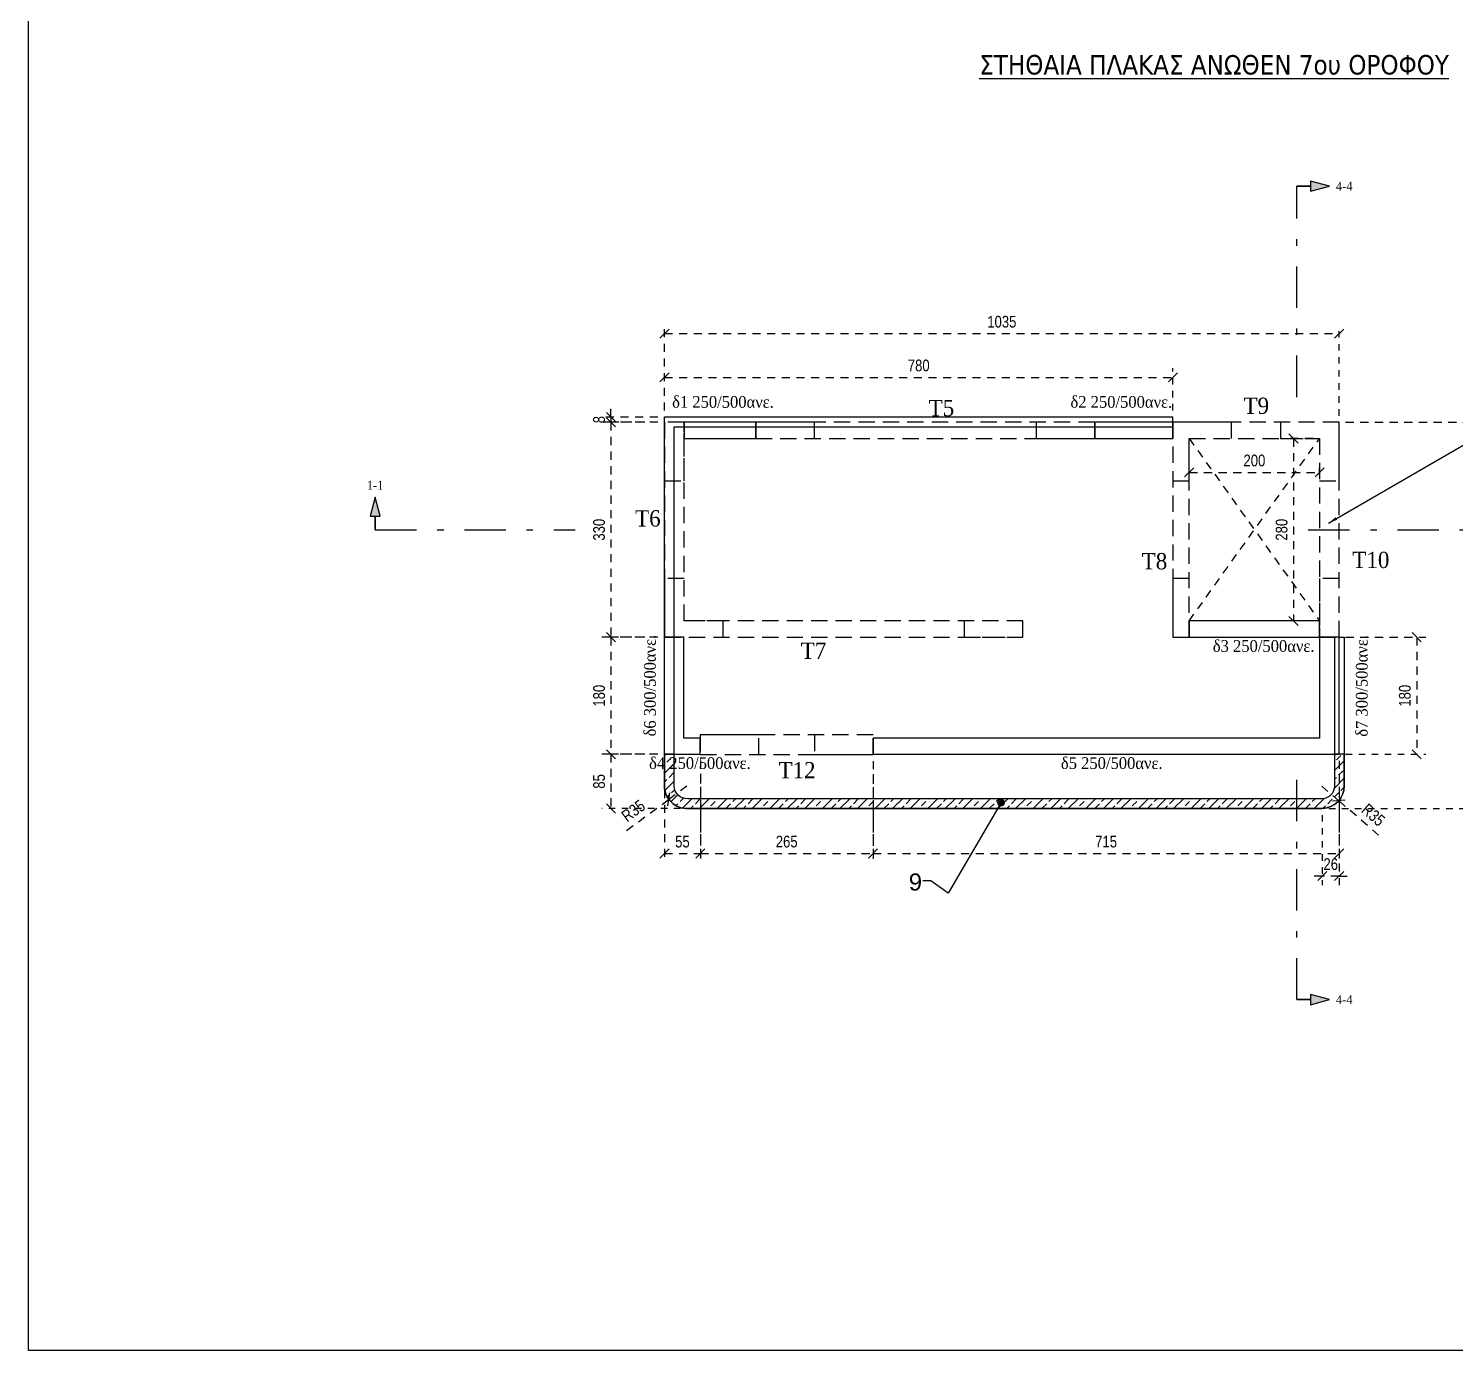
# Model space of a CAD drawing. Header units: millimetres. Extents: x -2171 to 1563, y -1758 to -1505.
# Drawn here: x 841.16 to 863.05, y -1630.29 to -1610 of the extents above; entities that cross this region are included whole.
import ezdxf
from ezdxf.enums import TextEntityAlignment as Align

# ---------------------------------------------------------------- set-up
doc = ezdxf.new("R2010")
doc.units = ezdxf.units.MM
doc.header["$PDMODE"] = 32
for name, pattern in [('DASHDOT', [25.4, 12.7, -6.35, 0, -6.35]), ('DASHED2', [0.375, 0.25, -0.125]), ('HIDDEN', [0.375, 0.25, -0.125]), ('HIDDEN2', [0.1875, 0.125, -0.0625])]:
    doc.linetypes.add(name, pattern=pattern)
doc.layers.get('Defpoints').update_dxf_attribs({"color": 6})
for name, color, linetype in [('-S-AKSONES', 50, 'DASHDOT'), ('-S_TEXT', 3, 'Continuous'), ('DIASTASEIS', 7, 'Continuous'), ('Geo_Beam', 7, 'Continuous'), ('Geo_Col', 7, 'Continuous'), ('Geo_Lines', 7, 'Continuous'), ('Sect_Line_Symbol', 7, 'Continuous'), ('STITHAIO', 94, 'Continuous'), ('Text_Beam', 7, 'Continuous'), ('Text_Col_-1', 7, 'Continuous')]:
    doc.layers.add(name, color=color, linetype=linetype)
doc.layers.add('A-ANNO-DIMS', color=1, linetype='Continuous', lineweight=9)
doc.styles.add('1-100', font='arial.ttf', dxfattribs={"width": 0.8})
doc.styles.add('ag', font='arial.ttf', dxfattribs={"height": 0.25})
doc.styles.add('S1TmsNwRmn1088_b_934_161', font='times.ttf', dxfattribs={"width": 0.933629, "height": 0.10875})
doc.styles.add('S1TmsNwRmn11_b_934_161', font='times.ttf', dxfattribs={"width": 0.933629, "height": 0.001087})
doc.styles.add('S1TmsNwRmn1359_b_934_161', font='times.ttf', dxfattribs={"width": 0.933629, "height": 0.135937})
doc.styles.get("Standard").update_dxf_attribs({"font": 'tahoma.ttf'})
doc.dimstyles.new('CHRISTOFOROS', dxfattribs={"dimscale": 0.2, "dimtxt": 0.25, "dimasz": 0.6, "dimexe": 0, "dimexo": 0, "dimgap": 0, "dimtad": 0, "dimdec": 0, "dimlfac": 100, "dimzin": 0, "dimdsep": 46, "dimtxsty": 'ag', "dimblk": 'ARCHTICK', "dimcen": 0, "dimclrd": 256, "dimclre": 256, "dimclrt": 1, "dimaunit": 1, "dimadec": 0, "dimazin": 0, "dimtfac": 1, "dimtdec": 0, "dimtofl": 0, "dimtmove": 0, "dimatfit": 3, "dimfxl": 1, "dimtolj": 1, "dimtzin": 0, "dimlwd": -1, "dimlwe": -1, "dimarcsym": 0})
doc.dimstyles.new('Copy of 1-100', dxfattribs={"dimtxt": 0.18, "dimasz": 0.14, "dimexe": 0.14, "dimexo": 0.1, "dimgap": 0.09, "dimtad": 1, "dimdec": 0, "dimlfac": 100, "dimrnd": 5, "dimzin": 5, "dimdsep": 46, "dimtxsty": '1-100', "dimblk": 'OBLIQUE', "dimcen": 0.09, "dimclrd": 1, "dimclre": 1, "dimclrt": 2, "dimadec": 0, "dimazin": 0, "dimtfac": 1, "dimtdec": 0, "dimtix": 1, "dimtmove": 2, "dimatfit": 3, "dimfxl": 5, "dimfxlon": 1, "dimtolj": 1, "dimtzin": 5, "dimarcsym": 0})

# ---------------------------------------------------------------- blocks, each defined once
blk = doc.blocks.new('_Oblique')
at = {"color": 0, "linetype": 'ByBlock', "lineweight": -2}
blk.add_line((-0.5, -0.5), (0.5, 0.5), dxfattribs=at)
blk = doc.blocks.new('*D1459')
at = {"layer": 'Defpoints', "color": 0, "ltscale": 0.5, "transparency": 16777216}
for p in [(861.27, -1614.686), (850.92, -1615.966), (861.27, -1616.046)]:
    blk.add_point(p, dxfattribs=at)
at = {"layer": 'DIASTASEIS', "color": 1, "linetype": 'HIDDEN', "lineweight": -2, "ltscale": 0.5, "transparency": 16777216}
blk.add_line((850.92, -1615.866), (850.92, -1614.546), dxfattribs=at)
at = {"layer": 'DIASTASEIS', "color": 1, "linetype": 'DASHED2', "lineweight": -2, "ltscale": 0.5, "transparency": 16777216}
blk.add_line((850.92, -1614.686), (861.27, -1614.686), dxfattribs=at)
at = {"layer": 'DIASTASEIS', "color": 1, "linetype": 'HIDDEN2', "lineweight": -2, "ltscale": 0.5, "transparency": 16777216}
blk.add_line((861.27, -1615.946), (861.27, -1614.546), dxfattribs=at)
at = {"layer": 'DIASTASEIS', "color": 1, "lineweight": -2, "ltscale": 0.5, "transparency": 16777216, "xscale": 0.14, "yscale": 0.14, "zscale": 0.14, "rotation": 180}
blk.add_blockref('_Oblique', (850.92, -1614.686), dxfattribs=at)
at = {"layer": 'DIASTASEIS', "color": 1, "lineweight": -2, "ltscale": 0.5, "transparency": 16777216, "xscale": 0.14, "yscale": 0.14, "zscale": 0.14}
blk.add_blockref('_Oblique', (861.27, -1614.686), dxfattribs=at)
at = {"layer": 'DIASTASEIS', "color": 2, "ltscale": 0.5, "transparency": 16777216, "insert": (856.095, -1614.504), "char_height": 0.18, "attachment_point": 5, "style": '1-100'}
blk.add_mtext('\\A1;1035', dxfattribs=at)
blk = doc.blocks.new('*D1460')
at = {"layer": 'Defpoints', "color": 0, "ltscale": 0.5, "transparency": 16777216}
for p in [(861.27, -1616.046), (861.012, -1621.976), (863.552, -1621.976)]:
    blk.add_point(p, dxfattribs=at)
at = {"layer": 'DIASTASEIS', "color": 1, "linetype": 'HIDDEN', "lineweight": -2, "ltscale": 0.5, "transparency": 16777216}
blk.add_line((861.37, -1616.046), (863.692, -1616.046), dxfattribs=at)
at = {"layer": 'DIASTASEIS', "color": 1, "linetype": 'DASHED2', "lineweight": -2, "ltscale": 0.5, "transparency": 16777216}
blk.add_line((863.552, -1616.046), (863.552, -1621.976), dxfattribs=at)
at = {"layer": 'DIASTASEIS', "color": 1, "linetype": 'HIDDEN2', "lineweight": -2, "ltscale": 0.5, "transparency": 16777216}
blk.add_line((861.112, -1621.976), (863.692, -1621.976), dxfattribs=at)
at = {"layer": 'DIASTASEIS', "color": 1, "lineweight": -2, "ltscale": 0.5, "transparency": 16777216, "xscale": 0.14, "yscale": 0.14, "zscale": 0.14}
for p, rotation in [((863.552, -1616.046), 90), ((863.552, -1621.976), 270)]:
    blk.add_blockref('_Oblique', p, dxfattribs=dict(at, rotation=rotation))
at = {"layer": 'DIASTASEIS', "color": 2, "ltscale": 0.5, "transparency": 16777216, "insert": (863.37, -1619.011), "char_height": 0.18, "attachment_point": 5, "rotation": 90, "style": '1-100'}
blk.add_mtext('\\A1;595', dxfattribs=at)
blk = doc.blocks.new('*D1462')
at = {"layer": 'Defpoints', "color": 0, "ltscale": 0.5, "transparency": 16777216}
for p in [(850.92, -1615.966), (850.099, -1616.046), (850.92, -1616.046)]:
    blk.add_point(p, dxfattribs=at)
at = {"layer": 'DIASTASEIS', "color": 1, "linetype": 'HIDDEN', "lineweight": -2, "ltscale": 0.5, "transparency": 16777216}
blk.add_line((850.82, -1615.966), (849.959, -1615.966), dxfattribs=at)
at = {"layer": 'DIASTASEIS', "color": 1, "linetype": 'DASHED2', "lineweight": -2, "ltscale": 0.5, "transparency": 16777216}
for p, q in [((850.099, -1615.966), (850.099, -1615.826)), ((850.099, -1615.966), (850.099, -1616.046)), ((850.099, -1616.046), (850.099, -1616.186))]:
    blk.add_line(p, q, dxfattribs=at)
at = {"layer": 'DIASTASEIS', "color": 1, "linetype": 'HIDDEN2', "lineweight": -2, "ltscale": 0.5, "transparency": 16777216}
blk.add_line((850.82, -1616.046), (849.959, -1616.046), dxfattribs=at)
at = {"layer": 'DIASTASEIS', "color": 1, "lineweight": -2, "ltscale": 0.5, "transparency": 16777216, "xscale": 0.14, "yscale": 0.14, "zscale": 0.14}
for p, rotation in [((850.099, -1615.966), 270), ((850.099, -1616.046), 90)]:
    blk.add_blockref('_Oblique', p, dxfattribs=dict(at, rotation=rotation))
at = {"layer": 'DIASTASEIS', "color": 2, "ltscale": 0.5, "transparency": 16777216, "insert": (849.917, -1616.006), "char_height": 0.18, "attachment_point": 5, "rotation": 90, "style": '1-100'}
blk.add_mtext('\\A1;8', dxfattribs=at)
blk = doc.blocks.new('*D1463')
at = {"layer": 'Defpoints', "color": 0, "ltscale": 0.5, "transparency": 16777216}
for p in [(850.92, -1616.046), (850.099, -1619.346), (850.917, -1619.346)]:
    blk.add_point(p, dxfattribs=at)
at = {"layer": 'DIASTASEIS', "color": 1, "linetype": 'HIDDEN', "lineweight": -2, "ltscale": 0.5, "transparency": 16777216}
blk.add_line((850.82, -1616.046), (849.959, -1616.046), dxfattribs=at)
at = {"layer": 'DIASTASEIS', "color": 1, "linetype": 'DASHED2', "lineweight": -2, "ltscale": 0.5, "transparency": 16777216}
blk.add_line((850.099, -1616.046), (850.099, -1619.346), dxfattribs=at)
at = {"layer": 'DIASTASEIS', "color": 1, "linetype": 'HIDDEN2', "lineweight": -2, "ltscale": 0.5, "transparency": 16777216}
blk.add_line((850.817, -1619.346), (849.959, -1619.346), dxfattribs=at)
at = {"layer": 'DIASTASEIS', "color": 1, "lineweight": -2, "ltscale": 0.5, "transparency": 16777216, "xscale": 0.14, "yscale": 0.14, "zscale": 0.14}
for p, rotation in [((850.099, -1616.046), 90), ((850.099, -1619.346), 270)]:
    blk.add_blockref('_Oblique', p, dxfattribs=dict(at, rotation=rotation))
at = {"layer": 'DIASTASEIS', "color": 2, "ltscale": 0.5, "transparency": 16777216, "insert": (849.917, -1617.696), "char_height": 0.18, "attachment_point": 5, "rotation": 90, "style": '1-100'}
blk.add_mtext('\\A1;330', dxfattribs=at)
blk = doc.blocks.new('*D1464')
at = {"layer": 'Defpoints', "color": 0, "ltscale": 0.5, "transparency": 16777216}
for p in [(850.917, -1619.346), (850.099, -1621.143), (850.917, -1621.143)]:
    blk.add_point(p, dxfattribs=at)
at = {"layer": 'DIASTASEIS', "color": 1, "linetype": 'HIDDEN', "lineweight": -2, "ltscale": 0.5, "transparency": 16777216}
blk.add_line((850.817, -1619.346), (849.959, -1619.346), dxfattribs=at)
at = {"layer": 'DIASTASEIS', "color": 1, "linetype": 'DASHED2', "lineweight": -2, "ltscale": 0.5, "transparency": 16777216}
blk.add_line((850.099, -1619.346), (850.099, -1621.143), dxfattribs=at)
at = {"layer": 'DIASTASEIS', "color": 1, "linetype": 'HIDDEN2', "lineweight": -2, "ltscale": 0.5, "transparency": 16777216}
blk.add_line((850.817, -1621.143), (849.959, -1621.143), dxfattribs=at)
at = {"layer": 'DIASTASEIS', "color": 1, "lineweight": -2, "ltscale": 0.5, "transparency": 16777216, "xscale": 0.14, "yscale": 0.14, "zscale": 0.14}
for p, rotation in [((850.099, -1619.346), 90), ((850.099, -1621.143), 270)]:
    blk.add_blockref('_Oblique', p, dxfattribs=dict(at, rotation=rotation))
at = {"layer": 'DIASTASEIS', "color": 2, "ltscale": 0.5, "transparency": 16777216, "insert": (849.917, -1620.244), "char_height": 0.18, "attachment_point": 5, "rotation": 90, "style": '1-100'}
blk.add_mtext('\\A1;180', dxfattribs=at)
blk = doc.blocks.new('*D1465')
at = {"layer": 'Defpoints', "color": 0, "ltscale": 0.5, "transparency": 16777216}
for p in [(850.917, -1621.143), (850.099, -1621.975), (851.265, -1621.975)]:
    blk.add_point(p, dxfattribs=at)
at = {"layer": 'DIASTASEIS', "color": 1, "linetype": 'HIDDEN', "lineweight": -2, "ltscale": 0.5, "transparency": 16777216}
blk.add_line((850.817, -1621.143), (849.959, -1621.143), dxfattribs=at)
at = {"layer": 'DIASTASEIS', "color": 1, "linetype": 'DASHED2', "lineweight": -2, "ltscale": 0.5, "transparency": 16777216}
blk.add_line((850.099, -1621.143), (850.099, -1621.975), dxfattribs=at)
at = {"layer": 'DIASTASEIS', "color": 1, "linetype": 'HIDDEN2', "lineweight": -2, "ltscale": 0.5, "transparency": 16777216}
blk.add_line((851.165, -1621.975), (849.959, -1621.975), dxfattribs=at)
at = {"layer": 'DIASTASEIS', "color": 1, "lineweight": -2, "ltscale": 0.5, "transparency": 16777216, "xscale": 0.14, "yscale": 0.14, "zscale": 0.14}
for p, rotation in [((850.099, -1621.143), 90), ((850.099, -1621.975), 270)]:
    blk.add_blockref('_Oblique', p, dxfattribs=dict(at, rotation=rotation))
at = {"layer": 'DIASTASEIS', "color": 2, "ltscale": 0.5, "transparency": 16777216, "insert": (849.917, -1621.559), "char_height": 0.18, "attachment_point": 5, "rotation": 90, "style": '1-100'}
blk.add_mtext('\\A1;85', dxfattribs=at)
blk = doc.blocks.new('*D1466')
at = {"layer": 'Defpoints', "color": 0, "ltscale": 0.5, "transparency": 16777216}
for p in [(861.27, -1619.346), (861.27, -1621.143), (862.461, -1621.143)]:
    blk.add_point(p, dxfattribs=at)
at = {"layer": 'DIASTASEIS', "color": 1, "linetype": 'HIDDEN', "lineweight": -2, "ltscale": 0.5, "transparency": 16777216}
blk.add_line((861.37, -1619.346), (862.601, -1619.346), dxfattribs=at)
at = {"layer": 'DIASTASEIS', "color": 1, "linetype": 'DASHED2', "lineweight": -2, "ltscale": 0.5, "transparency": 16777216}
blk.add_line((862.461, -1619.346), (862.461, -1621.143), dxfattribs=at)
at = {"layer": 'DIASTASEIS', "color": 1, "linetype": 'HIDDEN2', "lineweight": -2, "ltscale": 0.5, "transparency": 16777216}
blk.add_line((861.37, -1621.143), (862.601, -1621.143), dxfattribs=at)
at = {"layer": 'DIASTASEIS', "color": 1, "lineweight": -2, "ltscale": 0.5, "transparency": 16777216, "xscale": 0.14, "yscale": 0.14, "zscale": 0.14}
for p, rotation in [((862.461, -1619.346), 90), ((862.461, -1621.143), 270)]:
    blk.add_blockref('_Oblique', p, dxfattribs=dict(at, rotation=rotation))
at = {"layer": 'DIASTASEIS', "color": 2, "ltscale": 0.5, "transparency": 16777216, "insert": (862.279, -1620.244), "char_height": 0.18, "attachment_point": 5, "rotation": 90, "style": '1-100'}
blk.add_mtext('\\A1;180', dxfattribs=at)
blk = doc.blocks.new('*D1458')
at = {"layer": 'Defpoints', "color": 0, "ltscale": 0.5, "transparency": 16777216}
for p in [(851.265, -1621.63), (850.987, -1621.835)]:
    blk.add_point(p, dxfattribs=at)
at = {"layer": 'DIASTASEIS', "color": 1, "linetype": 'DASHED2', "lineweight": -2, "ltscale": 0.5, "transparency": 16777216}
for p in [(851.265, -1621.63), (850.338, -1622.312)]:
    blk.add_line(p, (850.987, -1621.835), dxfattribs=at)
at = {"layer": 'DIASTASEIS', "color": 1, "lineweight": -2, "ltscale": 0.5, "transparency": 16777216, "xscale": 0.14, "yscale": 0.14, "zscale": 0.14, "rotation": 36.34403107126609}
blk.add_blockref('_Oblique', (850.987, -1621.835), dxfattribs=at)
at = {"layer": 'DIASTASEIS', "color": 2, "ltscale": 0.5, "transparency": 16777216, "insert": (850.442, -1622.01), "char_height": 0.18, "attachment_point": 5, "rotation": 36.344, "style": '1-100'}
blk.add_mtext('\\A1;R35', dxfattribs=at)
blk = doc.blocks.new('*D1461')
at = {"layer": 'Defpoints', "color": 0, "ltscale": 0.5, "transparency": 16777216}
for p in [(861.003, -1621.63), (861.265, -1621.856)]:
    blk.add_point(p, dxfattribs=at)
at = {"layer": 'DIASTASEIS', "color": 1, "linetype": 'DASHED2', "lineweight": -2, "ltscale": 0.5, "transparency": 16777216}
for p in [(861.003, -1621.63), (861.874, -1622.384)]:
    blk.add_line(p, (861.265, -1621.856), dxfattribs=at)
at = {"layer": 'DIASTASEIS', "color": 1, "lineweight": -2, "ltscale": 0.5, "transparency": 16777216, "xscale": 0.14, "yscale": 0.14, "zscale": 0.14, "rotation": 139.0860823621681}
blk.add_blockref('_Oblique', (861.265, -1621.856), dxfattribs=at)
at = {"layer": 'DIASTASEIS', "color": 2, "ltscale": 0.5, "transparency": 16777216, "insert": (861.794, -1622.074), "char_height": 0.18, "attachment_point": 5, "rotation": 319.0861, "style": '1-100'}
blk.add_mtext('\\A1;R35', dxfattribs=at)
blk = doc.blocks.new('*D1467')
at = {"layer": 'Defpoints', "color": 0, "ltscale": 0.5, "transparency": 16777216}
for p in [(850.92, -1621.143), (851.47, -1621.143), (851.47, -1622.666)]:
    blk.add_point(p, dxfattribs=at)
at = {"layer": 'DIASTASEIS', "color": 1, "linetype": 'HIDDEN', "lineweight": -2, "ltscale": 0.5, "transparency": 16777216}
blk.add_line((850.92, -1621.243), (850.92, -1622.806), dxfattribs=at)
at = {"layer": 'DIASTASEIS', "color": 1, "linetype": 'HIDDEN2', "lineweight": -2, "ltscale": 0.5, "transparency": 16777216}
blk.add_line((851.47, -1621.243), (851.47, -1622.806), dxfattribs=at)
at = {"layer": 'DIASTASEIS', "color": 1, "linetype": 'DASHED2', "lineweight": -2, "ltscale": 0.5, "transparency": 16777216}
blk.add_line((850.92, -1622.666), (851.47, -1622.666), dxfattribs=at)
at = {"layer": 'DIASTASEIS', "color": 1, "lineweight": -2, "ltscale": 0.5, "transparency": 16777216, "xscale": 0.14, "yscale": 0.14, "zscale": 0.14, "rotation": 180}
blk.add_blockref('_Oblique', (850.92, -1622.666), dxfattribs=at)
at = {"layer": 'DIASTASEIS', "color": 1, "lineweight": -2, "ltscale": 0.5, "transparency": 16777216, "xscale": 0.14, "yscale": 0.14, "zscale": 0.14}
blk.add_blockref('_Oblique', (851.47, -1622.666), dxfattribs=at)
at = {"layer": 'DIASTASEIS', "color": 2, "ltscale": 0.5, "transparency": 16777216, "insert": (851.195, -1622.485), "char_height": 0.18, "attachment_point": 5, "style": '1-100'}
blk.add_mtext('\\A1;55', dxfattribs=at)
blk = doc.blocks.new('*D1468')
at = {"layer": 'Defpoints', "color": 0, "ltscale": 0.5, "transparency": 16777216}
for p in [(851.47, -1621.143), (854.12, -1621.146), (854.12, -1622.666)]:
    blk.add_point(p, dxfattribs=at)
at = {"layer": 'DIASTASEIS', "color": 1, "linetype": 'HIDDEN', "lineweight": -2, "ltscale": 0.5, "transparency": 16777216}
blk.add_line((851.47, -1621.243), (851.47, -1622.806), dxfattribs=at)
at = {"layer": 'DIASTASEIS', "color": 1, "linetype": 'HIDDEN2', "lineweight": -2, "ltscale": 0.5, "transparency": 16777216}
blk.add_line((854.12, -1621.246), (854.12, -1622.806), dxfattribs=at)
at = {"layer": 'DIASTASEIS', "color": 1, "linetype": 'DASHED2', "lineweight": -2, "ltscale": 0.5, "transparency": 16777216}
blk.add_line((851.47, -1622.666), (854.12, -1622.666), dxfattribs=at)
at = {"layer": 'DIASTASEIS', "color": 1, "lineweight": -2, "ltscale": 0.5, "transparency": 16777216, "xscale": 0.14, "yscale": 0.14, "zscale": 0.14, "rotation": 180}
blk.add_blockref('_Oblique', (851.47, -1622.666), dxfattribs=at)
at = {"layer": 'DIASTASEIS', "color": 1, "lineweight": -2, "ltscale": 0.5, "transparency": 16777216, "xscale": 0.14, "yscale": 0.14, "zscale": 0.14}
blk.add_blockref('_Oblique', (854.12, -1622.666), dxfattribs=at)
at = {"layer": 'DIASTASEIS', "color": 2, "ltscale": 0.5, "transparency": 16777216, "insert": (852.795, -1622.484), "char_height": 0.18, "attachment_point": 5, "style": '1-100'}
blk.add_mtext('\\A1;265', dxfattribs=at)
blk = doc.blocks.new('*D1469')
at = {"layer": 'Defpoints', "color": 0, "ltscale": 0.5, "transparency": 16777216}
for p in [(854.12, -1621.146), (861.27, -1621.143), (861.27, -1622.666)]:
    blk.add_point(p, dxfattribs=at)
at = {"layer": 'DIASTASEIS', "color": 1, "linetype": 'HIDDEN', "lineweight": -2, "ltscale": 0.5, "transparency": 16777216}
blk.add_line((854.12, -1621.246), (854.12, -1622.806), dxfattribs=at)
at = {"layer": 'DIASTASEIS', "color": 1, "linetype": 'HIDDEN2', "lineweight": -2, "ltscale": 0.5, "transparency": 16777216}
blk.add_line((861.27, -1621.243), (861.27, -1622.806), dxfattribs=at)
at = {"layer": 'DIASTASEIS', "color": 1, "linetype": 'DASHED2', "lineweight": -2, "ltscale": 0.5, "transparency": 16777216}
blk.add_line((854.12, -1622.666), (861.27, -1622.666), dxfattribs=at)
at = {"layer": 'DIASTASEIS', "color": 1, "lineweight": -2, "ltscale": 0.5, "transparency": 16777216, "xscale": 0.14, "yscale": 0.14, "zscale": 0.14, "rotation": 180}
blk.add_blockref('_Oblique', (854.12, -1622.666), dxfattribs=at)
at = {"layer": 'DIASTASEIS', "color": 1, "lineweight": -2, "ltscale": 0.5, "transparency": 16777216, "xscale": 0.14, "yscale": 0.14, "zscale": 0.14}
blk.add_blockref('_Oblique', (861.27, -1622.666), dxfattribs=at)
at = {"layer": 'DIASTASEIS', "color": 2, "ltscale": 0.5, "transparency": 16777216, "insert": (857.695, -1622.484), "char_height": 0.18, "attachment_point": 5, "style": '1-100'}
blk.add_mtext('\\A1;715', dxfattribs=at)
blk = doc.blocks.new('*D1470')
at = {"layer": 'Defpoints', "color": 0, "ltscale": 0.5, "transparency": 16777216}
for p in [(861.27, -1621.143), (861.012, -1621.976), (861.012, -1623.012)]:
    blk.add_point(p, dxfattribs=at)
at = {"layer": 'DIASTASEIS', "color": 1, "linetype": 'HIDDEN', "lineweight": -2, "ltscale": 0.5, "transparency": 16777216}
blk.add_line((861.27, -1621.243), (861.27, -1623.152), dxfattribs=at)
at = {"layer": 'DIASTASEIS', "color": 1, "linetype": 'HIDDEN2', "lineweight": -2, "ltscale": 0.5, "transparency": 16777216}
blk.add_line((861.012, -1622.076), (861.012, -1623.152), dxfattribs=at)
at = {"layer": 'DIASTASEIS', "color": 1, "linetype": 'DASHED2', "lineweight": -2, "ltscale": 0.5, "transparency": 16777216}
for p, q in [((861.012, -1623.012), (860.872, -1623.012)), ((861.27, -1623.012), (861.012, -1623.012)), ((861.27, -1623.012), (861.41, -1623.012))]:
    blk.add_line(p, q, dxfattribs=at)
at = {"layer": 'DIASTASEIS', "color": 1, "lineweight": -2, "ltscale": 0.5, "transparency": 16777216, "xscale": 0.14, "yscale": 0.14, "zscale": 0.14}
blk.add_blockref('_Oblique', (861.012, -1623.012), dxfattribs=at)
at = {"layer": 'DIASTASEIS', "color": 1, "lineweight": -2, "ltscale": 0.5, "transparency": 16777216, "xscale": 0.14, "yscale": 0.14, "zscale": 0.14, "rotation": 180}
blk.add_blockref('_Oblique', (861.27, -1623.012), dxfattribs=at)
at = {"layer": 'DIASTASEIS', "color": 2, "ltscale": 0.5, "transparency": 16777216, "insert": (861.141, -1622.83), "char_height": 0.18, "attachment_point": 5, "style": '1-100'}
blk.add_mtext('\\A1;26', dxfattribs=at)
blk = doc.blocks.new('*D1455')
at = {"layer": 'A-ANNO-DIMS', "color": 1, "linetype": 'HIDDEN', "lineweight": -2, "ltscale": 0.5, "transparency": 16777216}
blk.add_line((860.87, -1616.296), (860.43, -1616.296), dxfattribs=at)
at = {"layer": 'A-ANNO-DIMS', "color": 1, "linetype": 'DASHED2', "lineweight": -2, "ltscale": 0.5, "transparency": 16777216}
blk.add_line((860.57, -1616.296), (860.57, -1619.096), dxfattribs=at)
at = {"layer": 'A-ANNO-DIMS', "color": 1, "linetype": 'HIDDEN2', "lineweight": -2, "ltscale": 0.5, "transparency": 16777216}
blk.add_line((860.869, -1619.096), (860.43, -1619.096), dxfattribs=at)
at = {"layer": 'Defpoints', "color": 0, "ltscale": 0.5, "transparency": 16777216}
for p in [(860.97, -1616.296), (860.57, -1619.096), (860.969, -1619.096)]:
    blk.add_point(p, dxfattribs=at)
at = {"layer": 'A-ANNO-DIMS', "color": 1, "lineweight": -2, "ltscale": 0.5, "transparency": 16777216, "xscale": 0.14, "yscale": 0.14, "zscale": 0.14}
for p, rotation in [((860.57, -1616.296), 90), ((860.57, -1619.096), 270)]:
    blk.add_blockref('_Oblique', p, dxfattribs=dict(at, rotation=rotation))
at = {"layer": 'A-ANNO-DIMS', "color": 2, "ltscale": 0.5, "transparency": 16777216, "insert": (860.388, -1617.696), "char_height": 0.18, "attachment_point": 5, "rotation": 90, "style": '1-100'}
blk.add_mtext('\\A1;280', dxfattribs=at)
blk = doc.blocks.new('*D1456')
at = {"layer": 'A-ANNO-DIMS', "color": 1, "linetype": 'HIDDEN', "lineweight": -2, "ltscale": 0.5, "transparency": 16777216}
blk.add_line((858.97, -1616.846), (858.97, -1616.676), dxfattribs=at)
at = {"layer": 'A-ANNO-DIMS', "color": 1, "linetype": 'DASHED2', "lineweight": -2, "ltscale": 0.5, "transparency": 16777216}
blk.add_line((858.97, -1616.816), (860.97, -1616.816), dxfattribs=at)
at = {"layer": 'A-ANNO-DIMS', "color": 1, "linetype": 'HIDDEN2', "lineweight": -2, "ltscale": 0.5, "transparency": 16777216}
blk.add_line((860.97, -1616.846), (860.97, -1616.676), dxfattribs=at)
at = {"layer": 'Defpoints', "color": 0, "ltscale": 0.5, "transparency": 16777216}
for p in [(860.97, -1616.816), (858.97, -1616.946), (860.97, -1616.946)]:
    blk.add_point(p, dxfattribs=at)
at = {"layer": 'A-ANNO-DIMS', "color": 1, "lineweight": -2, "ltscale": 0.5, "transparency": 16777216, "xscale": 0.14, "yscale": 0.14, "zscale": 0.14, "rotation": 180}
blk.add_blockref('_Oblique', (858.97, -1616.816), dxfattribs=at)
at = {"layer": 'A-ANNO-DIMS', "color": 1, "lineweight": -2, "ltscale": 0.5, "transparency": 16777216, "xscale": 0.14, "yscale": 0.14, "zscale": 0.14}
blk.add_blockref('_Oblique', (860.97, -1616.816), dxfattribs=at)
at = {"layer": 'A-ANNO-DIMS', "color": 2, "ltscale": 0.5, "transparency": 16777216, "insert": (859.97, -1616.634), "char_height": 0.18, "attachment_point": 5, "style": '1-100'}
blk.add_mtext('\\A1;200', dxfattribs=at)
blk = doc.blocks.new('*D1476')
at = {"layer": 'Defpoints', "color": 0, "ltscale": 0.5, "transparency": 16777216}
for p in [(858.72, -1615.357), (850.92, -1615.966), (858.72, -1615.966)]:
    blk.add_point(p, dxfattribs=at)
at = {"layer": 'DIASTASEIS', "color": 1, "linetype": 'HIDDEN', "lineweight": -2, "ltscale": 0.5, "transparency": 16777216}
blk.add_line((850.92, -1615.866), (850.92, -1615.217), dxfattribs=at)
at = {"layer": 'DIASTASEIS', "color": 1, "linetype": 'HIDDEN2', "lineweight": -2, "ltscale": 0.5, "transparency": 16777216}
blk.add_line((858.72, -1615.866), (858.72, -1615.217), dxfattribs=at)
at = {"layer": 'DIASTASEIS', "color": 1, "linetype": 'DASHED2', "lineweight": -2, "ltscale": 0.5, "transparency": 16777216}
blk.add_line((850.92, -1615.357), (858.72, -1615.357), dxfattribs=at)
at = {"layer": 'DIASTASEIS', "color": 1, "lineweight": -2, "ltscale": 0.5, "transparency": 16777216, "xscale": 0.14, "yscale": 0.14, "zscale": 0.14, "rotation": 180}
blk.add_blockref('_Oblique', (850.92, -1615.357), dxfattribs=at)
at = {"layer": 'DIASTASEIS', "color": 1, "lineweight": -2, "ltscale": 0.5, "transparency": 16777216, "xscale": 0.14, "yscale": 0.14, "zscale": 0.14}
blk.add_blockref('_Oblique', (858.72, -1615.357), dxfattribs=at)
at = {"layer": 'DIASTASEIS', "color": 2, "ltscale": 0.5, "transparency": 16777216, "insert": (854.82, -1615.175), "char_height": 0.18, "attachment_point": 5, "style": '1-100'}
blk.add_mtext('\\A1;780', dxfattribs=at)
blk = doc.blocks.new('_ArchTick')
at = {"color": 0, "linetype": 'ByBlock', "const_width": 0.15}
blk.add_lwpolyline([(-0.5, -0.5), (0.5, 0.5)], dxfattribs=at)

msp = doc.modelspace()

# ---------------------------------------------------------------- hatches: boundary and pattern name
at = {"layer": 'A-ANNO-DIMS', "ltscale": 0.5, "transparency": 33554572}
h = msp.add_hatch(dxfattribs=at)
h.set_pattern_fill('ANSI33', scale=0.03)
edge = h.paths.add_edge_path()
edge.add_line((850.9196, -1621.1431), (850.9196, -1621.6295))
edge.add_arc((851.2651, -1621.6299), 0.3455, 179.93914, 272.59452)
edge.add_line((851.2807, -1621.975), (861.0117, -1621.9757))
edge.add_arc((861.0033, -1621.6295), 0.3463, 271.38169, 360)
edge.add_line((861.3496, -1621.6295), (861.3496, -1621.1431))
edge.add_line((861.3496, -1621.1431), (861.1996, -1621.1431))
edge.add_line((861.1996, -1621.1431), (861.1996, -1621.6295))
edge.add_arc((861.0033, -1621.6295), 0.1963, 271.83661, 360, ccw=False)
edge.add_line((861.0096, -1621.8257), (851.2768, -1621.825))
edge.add_arc((851.2651, -1621.6299), 0.1955, 179.9191, 273.45096, ccw=False)
edge.add_line((851.0696, -1621.6296), (851.0696, -1621.1431))
edge.add_line((851.0696, -1621.1431), (850.9196, -1621.1431))
at = {"layer": 'Sect_Line_Symbol'}
for points in [[(860.62, -1612.4235), (860.8302, -1612.4235), (860.8302, -1612.5012), (861.12, -1612.4235), (860.8302, -1612.3459), (860.8302, -1612.4235)], [(846.4801, -1617.6955), (846.4801, -1617.4853), (846.5577, -1617.4853), (846.4801, -1617.1955), (846.4024, -1617.4853), (846.4801, -1617.4853)], [(860.62, -1624.9094), (860.8302, -1624.9094), (860.8302, -1624.9871), (861.12, -1624.9094), (860.8302, -1624.8318), (860.8302, -1624.9094)]]:
    msp.add_hatch(color=2, dxfattribs=at).paths.add_polyline_path(points)

# ---------------------------------------------------------------- linework, layer by layer
at = {"layer": '-S_TEXT', "ltscale": 5}
msp.add_lwpolyline([(841.1636, -1590.2497), (899.3111, -1590.2497), (899.3111, -1630.2944), (841.1636, -1630.2944)], close=True, dxfattribs=at)
at = {"color": 2, "linetype": 'HIDDEN', "ltscale": 0.5}
for p, q in [((858.9696, -1616.2955), (860.9696, -1619.0958)), ((858.9696, -1619.0958), (860.9696, -1616.2955))]:
    msp.add_line(p, q, dxfattribs=at)
at = {"layer": 'Geo_Beam', "color": 94}
for points in [[(851.2196, -1616.2955), (852.3196, -1616.2955), (852.3196, -1616.0455), (851.2196, -1616.0455)], [(857.5199, -1616.2955), (858.7196, -1616.2955), (858.7196, -1616.0455), (857.5199, -1616.0455)], [(858.9696, -1619.3455), (860.9696, -1619.3455), (860.9696, -1619.0955), (858.9696, -1619.0955)]]:
    msp.add_lwpolyline(points, close=True, dxfattribs=at)
for points in [[(850.9196, -1619.3455), (850.9174, -1619.3455)], [(850.9174, -1619.3455), (850.9174, -1621.1431)], [(851.2174, -1619.3455), (850.9196, -1619.3455)], [(851.2174, -1620.8931), (851.2174, -1619.3455)], [(860.9696, -1619.3455), (860.9696, -1620.8931)], [(861.2696, -1619.3455), (860.9696, -1619.3455)], [(861.2696, -1621.1431), (861.2696, -1619.3455)], [(851.4695, -1620.8931), (851.2174, -1620.8931)], [(851.4695, -1621.1431), (851.4695, -1620.8931)], [(860.9696, -1620.8931), (854.1195, -1620.8931)], [(854.1195, -1620.8931), (854.1195, -1621.1431)], [(850.9174, -1621.1431), (851.4695, -1621.1431)], [(854.1195, -1621.1431), (861.2696, -1621.1431)]]:
    msp.add_lwpolyline(points, dxfattribs=at)
at = {"layer": 'Geo_Col', "color": 94, "linetype": 'HIDDEN'}
for points in [[(851.2196, -1616.0455), (850.9196, -1616.0455)], [(850.9196, -1616.0455), (850.9196, -1619.3455)], [(851.2196, -1619.0955), (851.2196, -1616.0455)], [(861.2696, -1616.0455), (858.7196, -1616.0455)], [(858.7196, -1616.0455), (858.7196, -1619.3455)], [(861.2696, -1619.3455), (861.2696, -1616.0455)], [(858.9696, -1616.2955), (860.9696, -1616.2955)], [(858.9696, -1619.3455), (858.9696, -1616.2955)], [(860.9696, -1616.2955), (860.9696, -1619.3455)], [(856.4196, -1619.0955), (851.2196, -1619.0955)], [(856.4196, -1619.3455), (856.4196, -1619.0955)], [(850.9196, -1619.3455), (856.4196, -1619.3455)], [(858.7196, -1619.3455), (858.9696, -1619.3455)], [(860.9696, -1619.3455), (861.2696, -1619.3455)]]:
    msp.add_lwpolyline(points, dxfattribs=at)
for points in [[(850.9196, -1616.0455), (850.9196, -1616.9455), (851.2196, -1616.9455), (851.2196, -1616.0455)], [(852.3196, -1616.2955), (857.5199, -1616.2955), (857.5199, -1616.0455), (852.3196, -1616.0455)], [(852.3196, -1616.2955), (853.2196, -1616.2955), (853.2196, -1616.0455), (852.3196, -1616.0455)], [(857.5199, -1616.0455), (856.6199, -1616.0455), (856.6199, -1616.2955), (857.5199, -1616.2955)], [(858.7196, -1616.0455), (858.7196, -1616.9455), (858.9696, -1616.9455), (858.9696, -1616.2955), (859.6196, -1616.2955), (859.6196, -1616.0455)], [(861.2696, -1616.0455), (860.3696, -1616.0455), (860.3696, -1616.2955), (860.9696, -1616.2955), (860.9696, -1616.9455), (861.2696, -1616.9455)], [(850.9196, -1619.3455), (851.8196, -1619.3455), (851.8196, -1619.0955), (851.2196, -1619.0955), (851.2196, -1618.4455), (850.9196, -1618.4455)], [(858.9696, -1619.3455), (858.9696, -1618.4455), (858.7196, -1618.4455), (858.7196, -1619.3455)], [(861.2696, -1619.3455), (861.2696, -1618.4455), (860.9696, -1618.4455), (860.9696, -1619.3455)], [(856.4196, -1619.0955), (855.5196, -1619.0955), (855.5196, -1619.3455), (856.4196, -1619.3455)], [(851.4695, -1621.1455), (854.1195, -1621.1455), (854.1195, -1620.8455), (851.4695, -1620.8455)], [(851.4695, -1621.1455), (852.3695, -1621.1455), (852.3695, -1620.8455), (851.4695, -1620.8455)], [(854.1195, -1620.8455), (853.2195, -1620.8455), (853.2195, -1621.1455), (854.1195, -1621.1455)]]:
    msp.add_lwpolyline(points, close=True, dxfattribs=at)
at = {"layer": 'Geo_Lines', "color": 94}
for points in [[(861.3496, -1619.3455), (861.3496, -1621.6295, -0.407168), (861.0117, -1621.9757), (851.2807, -1621.975, -0.4278538), (850.9196, -1621.6295), (850.9196, -1615.9655), (858.7196, -1615.9655)], [(861.1996, -1619.3455), (861.1996, -1621.6295, -0.4048557), (861.0096, -1621.8257), (851.2768, -1621.825, -0.4323857), (851.0696, -1621.6296), (851.0696, -1616.1155), (858.7196, -1616.1155)]]:
    msp.add_lwpolyline(points, format="xyb", dxfattribs=at)
for points in [[(858.7196, -1616.0455), (858.7196, -1615.9655)], [(861.2696, -1619.3455), (861.3496, -1619.3455)]]:
    msp.add_lwpolyline(points, dxfattribs=at)
at = {"layer": 'Sect_Line_Symbol', "color": 2}
for points in [[(860.62, -1612.4235), (860.8302, -1612.4235), (860.8302, -1612.5012), (861.12, -1612.4235), (860.8302, -1612.3459), (860.8302, -1612.4235)], [(846.4801, -1617.6955), (846.4801, -1617.4853), (846.5577, -1617.4853), (846.4801, -1617.1955), (846.4024, -1617.4853), (846.4801, -1617.4853)], [(860.62, -1624.9094), (860.8302, -1624.9094), (860.8302, -1624.9871), (861.12, -1624.9094), (860.8302, -1624.8318), (860.8302, -1624.9094)]]:
    msp.add_lwpolyline(points, close=True, dxfattribs=at)
at = {"layer": 'Sect_Line_Symbol', "color": 2, "linetype": 'DASHDOT', "ltscale": 0.05}
for points in [[(860.62, -1615.659), (860.62, -1612.4235)], [(846.4801, -1617.6955), (849.5522, -1617.6955)], [(860.7963, -1617.6955), (865.183, -1617.6955)], [(860.62, -1624.9094), (860.62, -1621.2867)]]:
    msp.add_lwpolyline(points, dxfattribs=at)
at = {"layer": 'STITHAIO', "ltscale": 0.5}
msp.add_lwpolyline([(850.9196, -1621.1431), (850.9196, -1621.6295, 0.4278538), (851.2807, -1621.975), (861.0117, -1621.9757, 0.407168), (861.3496, -1621.6295), (861.3496, -1621.1431), (861.1996, -1621.1431), (861.1996, -1621.6295, -0.4048557), (861.0096, -1621.8257), (851.2768, -1621.825, -0.4323857), (851.0696, -1621.6296), (851.0696, -1621.1431)], format="xyb", close=True, dxfattribs=at)

# ---------------------------------------------------------------- texts
at = {"layer": '-S-AKSONES', "color": 3, "linetype": 'Continuous', "insert": (854.8716, -1623.238), "char_height": 0.2625, "width": 0.416093, "attachment_point": 9, "style": 'ag'}
msp.add_mtext('9', dxfattribs=at)
at = {"layer": '-S_TEXT', "ltscale": 5, "insert": (855.7494, -1610.4083), "char_height": 0.3, "width": 12.387725, "attachment_point": 1}
msp.add_mtext('{\\L\\C7;ΣΤΗΘΑΙΑ ΠΛΑΚΑΣ ΑΝΩΘΕΝ 7ου ΟΡΟΦΟΥ}', dxfattribs=at)
at = {"layer": 'Sect_Line_Symbol', "color": 2, "style": 'S1TmsNwRmn1359_b_934_161', "width": 0.933629}
for p in [(861.22, -1612.4235), (861.22, -1624.9094)]:
    msp.add_text('4-4', height=0.13594, dxfattribs=at).set_placement(p, align=Align.MIDDLE_LEFT)
msp.add_text('1-1', height=0.13594, dxfattribs=at).set_placement((846.4801, -1616.9455), align=Align.TOP_CENTER)
at = {"layer": 'Text_Beam', "color": 3, "style": 'S1TmsNwRmn1088_b_934_161', "width": 0.933629}
for s, p in [(' δ1 250/500ανε.', (850.9735, -1615.8233)), (' δ2 250/500ανε.', (857.0848, -1615.8233)), (' δ3 250/500ανε.', (859.2686, -1619.5705)), (' δ4 250/500ανε.', (850.62, -1621.3681)), (' δ5 250/500ανε.', (856.938, -1621.3681))]:
    msp.add_text(s, height=0.18, dxfattribs=at).set_placement(p)
for s, p in [(' δ6 300/500ανε.', (850.7867, -1620.9327)), (' δ7 300/500ανε.', (861.7071, -1620.9369))]:
    msp.add_text(s, height=0.18, rotation=90, dxfattribs=at).set_placement(p)
at = {"layer": 'Text_Col_-1', "color": 200, "style": 'S1TmsNwRmn11_b_934_161', "width": 0.933629}
for s, p in [('T5', (854.9725, -1615.953)), ('T9', (859.8035, -1615.9178)), ('T6', (850.4697, -1617.6464)), ('T8', (858.2412, -1618.3041)), ('T10', (861.4734, -1618.2844)), ('T7', (853.0104, -1619.6787)), ('T12', (852.6694, -1621.5122))]:
    msp.add_text(s, height=0.25, dxfattribs=at).set_placement(p)

# ---------------------------------------------------------------- dimensions: what is measured, and where the dimension line sits
at = {"layer": 'A-ANNO-DIMS', "ltscale": 0.5}
dim = msp.add_linear_dim(base=(860.5702, -1619.0955), p1=(860.9696, -1616.2955), p2=(860.9694, -1619.0955), angle=90, dimstyle='Copy of 1-100', dxfattribs=at)
dim.commit()
dim.dimension.update_dxf_attribs({"geometry": '*D1455', "text_midpoint": (860.3883, -1617.6955)})
dim = msp.add_linear_dim(base=(860.9696, -1616.8157), p1=(858.9696, -1616.9455), p2=(860.9696, -1616.9455), dimstyle='Copy of 1-100', dxfattribs=at)
dim.commit()
dim.dimension.update_dxf_attribs({"geometry": '*D1456', "text_midpoint": (859.9696, -1616.6338)})
at = {"layer": 'DIASTASEIS', "ltscale": 0.5}
for base, p1, p2, picture, middle in [((861.2696, -1614.6862), (850.9196, -1615.9655), (861.2696, -1616.0455), '*D1459', (856.0946, -1614.5043)), ((858.7196, -1615.3572), (850.9196, -1615.9655), (858.7196, -1615.9655), '*D1476', (854.8196, -1615.1753)), ((851.4695, -1622.6661), (850.9196, -1621.1431), (851.4695, -1621.1431), '*D1467', (851.1946, -1622.4846)), ((854.1195, -1622.6661), (851.4695, -1621.1431), (854.1195, -1621.1455), '*D1468', (852.7945, -1622.4842)), ((861.2696, -1622.6661), (854.1195, -1621.1455), (861.2696, -1621.1431), '*D1469', (857.6946, -1622.4842))]:
    dim = msp.add_linear_dim(base=base, p1=p1, p2=p2, dimstyle='Copy of 1-100', dxfattribs=at)
    dim.commit()
    dim.dimension.update_dxf_attribs({"geometry": picture, "text_midpoint": middle})
for base, p1, p2, picture, middle in [((850.0989, -1619.3455), (850.9196, -1616.0455), (850.9174, -1619.3455), '*D1463', (849.917, -1617.6955)), ((863.5519, -1621.9757), (861.2696, -1616.0455), (861.0117, -1621.9757), '*D1460', (863.37, -1619.0106)), ((850.0989, -1621.1431), (850.9174, -1619.3455), (850.9174, -1621.1431), '*D1464', (849.917, -1620.2443)), ((862.4611, -1621.1431), (861.2696, -1619.3455), (861.2696, -1621.1431), '*D1466', (862.2792, -1620.2443)), ((850.0989, -1621.9753), (850.9174, -1621.1431), (851.2651, -1621.9753), '*D1465', (849.917, -1621.5592))]:
    dim = msp.add_linear_dim(base=base, p1=p1, p2=p2, angle=90, dimstyle='Copy of 1-100', dxfattribs=at)
    dim.commit()
    dim.dimension.update_dxf_attribs({"geometry": picture, "text_midpoint": middle})
at = {"layer": 'DIASTASEIS', "color": 94, "ltscale": 0.5}
dim = msp.add_linear_dim(base=(850.0989, -1616.0455), p1=(850.9196, -1615.9655), p2=(850.9196, -1616.0455), angle=90, dimstyle='Copy of 1-100', override={"dimrnd": 0}, dxfattribs=at)
dim.commit()
dim.dimension.update_dxf_attribs({"geometry": '*D1462', "text_midpoint": (849.917, -1616.0055)})
dim = msp.add_linear_dim(base=(861.0117, -1623.0124), p1=(861.2696, -1621.1431), p2=(861.0117, -1621.9757), dimstyle='Copy of 1-100', override={"dimrnd": 0}, dxfattribs=at)
dim.commit()
dim.dimension.update_dxf_attribs({"geometry": '*D1470', "text_midpoint": (861.1406, -1622.8304)})
at = {"layer": 'DIASTASEIS', "ltscale": 0.5}
for center, mpoint, picture, middle in [((851.2651, -1621.6299), (850.9868, -1621.8346), '*D1458', (850.4419, -1622.0096)), ((861.0033, -1621.6295), (861.265, -1621.8563), '*D1461', (861.7942, -1622.0742))]:
    dim = msp.add_radius_dim(center=center, mpoint=mpoint, dimstyle='Copy of 1-100', dxfattribs=at)
    dim.commit()
    dim.dimension.update_dxf_attribs({"geometry": picture, "text_midpoint": middle})

# ---------------------------------------------------------------- leaders
at = {"layer": '-S-AKSONES', "color": 1, "linetype": 'Continuous', "annotation_type": 0, "has_hookline": 1, "hookline_direction": 1, "text_width": 0.1726}
msp.add_leader([(856.0831, -1621.8839), (855.2739, -1623.2756), (855.0051, -1623.0829), (854.8851, -1623.0829)], dimstyle='CHRISTOFOROS', override={"dimgap": 0, "dimtad": 0, "dimclrd": 1, "dimldrblk": 'Dot', "dimfxl": 0.1, "dimfxlon": 1, "dimarcsym": 1}, dxfattribs=at)
at = {"layer": 'A-ANNO-DIMS', "linetype": 'Continuous', "ltscale": 0.5}
msp.add_leader([(861.1084, -1617.5929), (866.6833, -1614.3591)], dimstyle='Copy of 1-100', override={"dimtad": 0}, dxfattribs=at)

doc.saveas('drawing.dxf')
